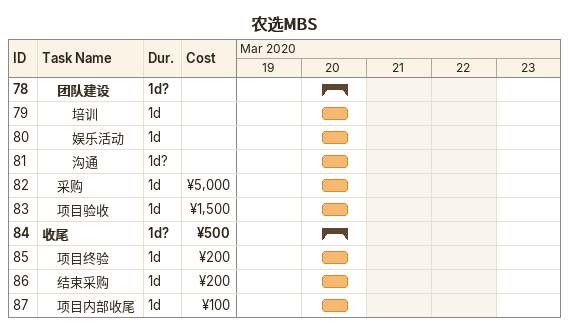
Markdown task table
农选MBS

| ID | Level | Task | Duration | Start | Finish | Cost (¥) |
|---|---|---|---|---|---|---|
| 78 | 2 | **团队建设** | 1d? | 2020-03-20 | 2020-03-20 |  |
| 79 | 3 | 培训 | 1d | 2020-03-20 | 2020-03-20 |  |
| 80 | 3 | 娱乐活动 | 1d | 2020-03-20 | 2020-03-20 |  |
| 81 | 3 | 沟通 | 1d? | 2020-03-20 | 2020-03-20 |  |
| 82 | 2 | 采购 | 1d | 2020-03-20 | 2020-03-20 | 5000 |
| 83 | 2 | 项目验收 | 1d | 2020-03-20 | 2020-03-20 | 1500 |
| 84 | 1 | **收尾** | 1d? | 2020-03-20 | 2020-03-20 | 500 |
| 85 | 2 | 项目终验 | 1d | 2020-03-20 | 2020-03-20 | 200 |
| 86 | 2 | 结束采购 | 1d | 2020-03-20 | 2020-03-20 | 200 |
| 87 | 2 | 项目内部收尾 | 1d | 2020-03-20 | 2020-03-20 | 100 |
